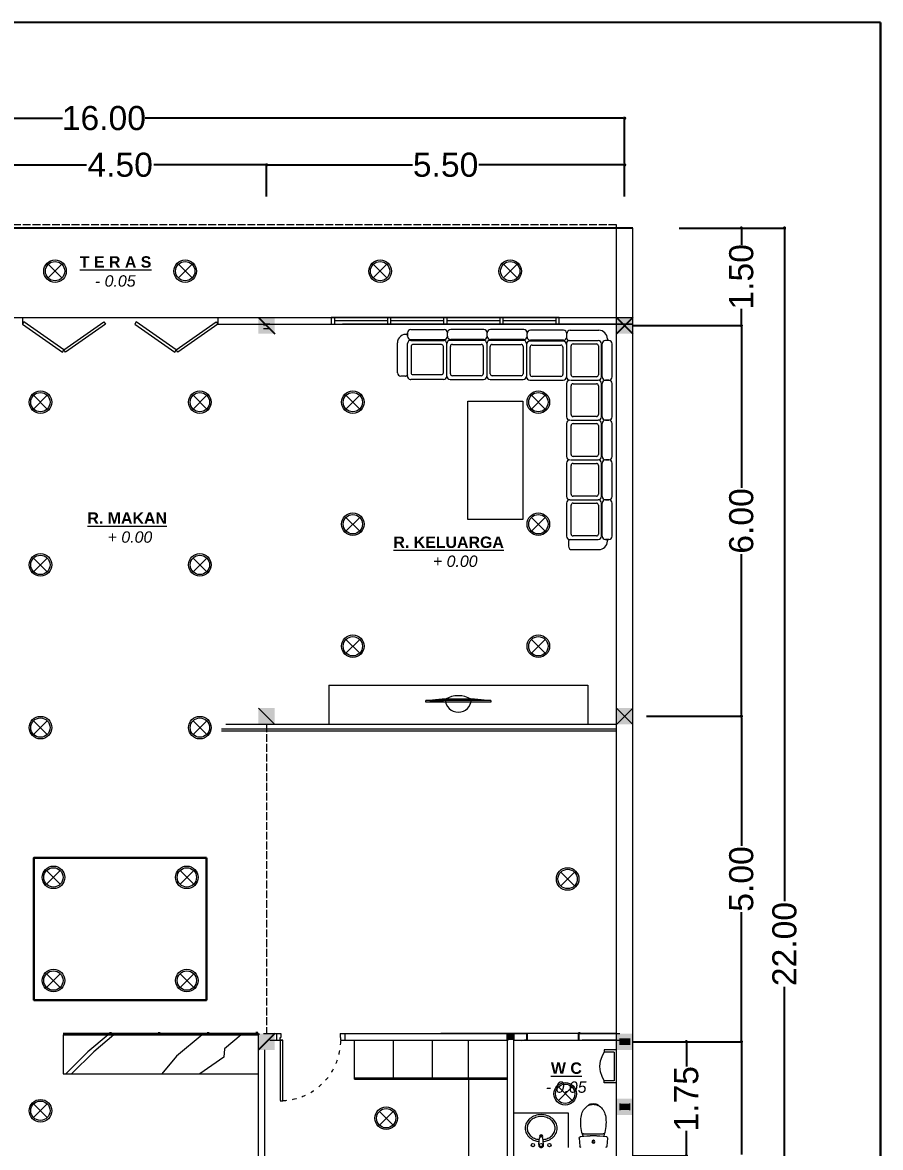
# Model space of a CAD drawing. Header units: millimetres. Extents: x 3154 to 8657, y 46 to 4632.
# Drawn here: x 7339 to 8657, y 1656 to 3384 of the extents above; entities that cross this region are included whole.
import ezdxf

# ---------------------------------------------------------------- set-up
doc = ezdxf.new("R2010")
doc.units = ezdxf.units.MM
doc.linetypes.add('ACAD_ISO02W100', pattern=[15, 12, -3])
doc.linetypes.add('ACAD_ISO03W100', pattern=[30, 12, -18])
doc.layers.add('1', color=7, linetype='Continuous')
for name, color, linetype, lineweight in [('Dimensi', 7, 'Continuous', 5), ('Dinding', 7, 'Continuous', 15), ('lampu', 1, 'Continuous', 30), ('P_N_J', 6, 'Continuous', 9), ('Tangga', 250, 'Continuous', 9)]:
    doc.layers.add(name, color=color, linetype=linetype, lineweight=lineweight)
doc.styles.get("Standard").update_dxf_attribs({"font": 'arial.ttf'})
doc.dimstyles.get("Standard").update_dxf_attribs({"dimtxt": 30, "dimasz": 5, "dimexe": 2, "dimexo": 20, "dimgap": 3, "dimtad": 0, "dimlfac": 0.01, "dimzin": 0, "dimdsep": 46, "dimtxsty": 'Standard', "dimblk": 'DOT', "dimcen": 0.09, "dimadec": 0, "dimazin": 0, "dimtfac": 1, "dimtofl": 0, "dimtmove": 0, "dimatfit": 3, "dimldrblk": 'DOT', "dimfxl": 0.18, "dimtolj": 1, "dimtzin": 0, "dimarcsym": 0})

# ---------------------------------------------------------------- blocks, each defined once
blk = doc.blocks.new('_Dot')
at = {"color": 0, "linetype": 'ByBlock', "lineweight": -2}
blk.add_line((-0.5, 0), (-1, 0), dxfattribs=at)
at = {"color": 0, "linetype": 'ByBlock', "const_width": 0.5}
blk.add_lwpolyline([(-0.25, 0, 1), (0.25, 0, 1)], format="xyb", close=True, dxfattribs=at)
blk = doc.blocks.new('*D51')
at = {"layer": 'Defpoints', "color": 0, "transparency": 16777216}
for p in [(8256.9, 1818.7), (8443.2, 1818.7), (8360.7, 1368.7)]:
    blk.add_point(p, dxfattribs=at)
at = {"layer": 'Dimensi', "color": 0, "lineweight": -2, "transparency": 16777216}
for p, q in [((8276.9, 1818.7), (8445.2, 1818.7)), ((8443.2, 1813.7), (8443.2, 1645.4)), ((8443.2, 1373.7), (8443.2, 1541.9)), ((8380.7, 1368.7), (8445.2, 1368.7))]:
    blk.add_line(p, q, dxfattribs=at)
at = {"layer": 'Dimensi', "color": 0, "lineweight": -2, "transparency": 16777216, "xscale": 5, "yscale": 5, "zscale": 5}
for p, rotation in [((8443.2, 1818.7), 90), ((8443.2, 1368.7), 270)]:
    blk.add_blockref('_Dot', p, dxfattribs=dict(at, rotation=rotation))
at = {"layer": 'Dimensi', "color": 0, "transparency": 16777216, "insert": (8443.2, 1593.7), "char_height": 37, "attachment_point": 5, "rotation": 90}
blk.add_mtext('\\A1;4.50', dxfattribs=at)
blk = doc.blocks.new('*D54')
at = {"layer": 'Defpoints', "color": 0, "transparency": 16777216}
for p in [(8358.7, 3068.7), (8509.5, 3068.7), (8360.3, 868.7)]:
    blk.add_point(p, dxfattribs=at)
at = {"layer": 'Dimensi', "color": 0, "lineweight": -2, "transparency": 16777216}
for p, q in [((8378.7, 3068.7), (8511.5, 3068.7)), ((8509.5, 3063.7), (8509.5, 2034.4)), ((8509.5, 873.7), (8509.5, 1903)), ((8380.3, 868.7), (8511.5, 868.7))]:
    blk.add_line(p, q, dxfattribs=at)
at = {"layer": 'Dimensi', "color": 0, "lineweight": -2, "transparency": 16777216, "xscale": 5, "yscale": 5, "zscale": 5}
for p, rotation in [((8509.5, 3068.7), 90), ((8509.5, 868.7), 270)]:
    blk.add_blockref('_Dot', p, dxfattribs=dict(at, rotation=rotation))
at = {"layer": 'Dimensi', "color": 0, "transparency": 16777216, "insert": (8509.5, 1968.7), "char_height": 37, "attachment_point": 5, "rotation": 90}
blk.add_mtext('\\A1;22.00', dxfattribs=at)
blk = doc.blocks.new('*D56')
at = {"layer": 'Defpoints', "color": 0, "transparency": 16777216}
for p in [(8256.9, 1818.7), (8358.7, 1818.7), (8256, 1643.4)]:
    blk.add_point(p, dxfattribs=at)
at = {"layer": 'Dimensi', "color": 0, "lineweight": -2, "transparency": 16777216}
for p, q in [((8276.9, 1818.7), (8360.7, 1818.7)), ((8358.7, 1813.7), (8358.7, 1780.5)), ((8358.7, 1648.4), (8358.7, 1681.6)), ((8276, 1643.4), (8360.7, 1643.4))]:
    blk.add_line(p, q, dxfattribs=at)
at = {"layer": 'Dimensi', "color": 0, "lineweight": -2, "transparency": 16777216, "xscale": 5, "yscale": 5, "zscale": 5}
for p, rotation in [((8358.7, 1818.7), 90), ((8358.7, 1643.4), 270)]:
    blk.add_blockref('_Dot', p, dxfattribs=dict(at, rotation=rotation))
at = {"layer": 'Dimensi', "color": 0, "transparency": 16777216, "insert": (8358.7, 1731), "char_height": 37, "attachment_point": 5, "rotation": 90}
blk.add_mtext('\\A1;1.75', dxfattribs=at)
blk = doc.blocks.new('*D57')
at = {"layer": 'Defpoints', "color": 0, "transparency": 16777216}
for p in [(8277.3, 2318.7), (8443.2, 2318.7), (8276.9, 1818.7)]:
    blk.add_point(p, dxfattribs=at)
at = {"layer": 'Dimensi', "color": 0, "lineweight": -2, "transparency": 16777216}
for p, q in [((8297.3, 2318.7), (8445.2, 2318.7)), ((8443.2, 2313.7), (8443.2, 2119.7)), ((8443.2, 1823.7), (8443.2, 2017.7)), ((8296.9, 1818.7), (8445.2, 1818.7))]:
    blk.add_line(p, q, dxfattribs=at)
at = {"layer": 'Dimensi', "color": 0, "lineweight": -2, "transparency": 16777216, "xscale": 5, "yscale": 5, "zscale": 5}
for p, rotation in [((8443.2, 2318.7), 90), ((8443.2, 1818.7), 270)]:
    blk.add_blockref('_Dot', p, dxfattribs=dict(at, rotation=rotation))
at = {"layer": 'Dimensi', "color": 0, "transparency": 16777216, "insert": (8443.2, 2068.7), "char_height": 37, "attachment_point": 5, "rotation": 90}
blk.add_mtext('\\A1;5.00', dxfattribs=at)
blk = doc.blocks.new('*D58')
at = {"layer": 'Defpoints', "color": 0, "transparency": 16777216}
for p in [(8263.8, 3237.4), (6663.8, 3097.2), (8263.8, 3097.2)]:
    blk.add_point(p, dxfattribs=at)
at = {"layer": 'Dimensi', "color": 0, "lineweight": -2, "transparency": 16777216}
for p, q in [((6663.8, 3117.2), (6663.8, 3239.4)), ((6668.8, 3237.4), (7400.3, 3237.4)), ((8258.8, 3237.4), (7527.4, 3237.4)), ((8263.8, 3117.2), (8263.8, 3239.4))]:
    blk.add_line(p, q, dxfattribs=at)
at = {"layer": 'Dimensi', "color": 0, "lineweight": -2, "transparency": 16777216, "xscale": 5, "yscale": 5, "zscale": 5, "rotation": 180}
blk.add_blockref('_Dot', (6663.8, 3237.4), dxfattribs=at)
at = {"layer": 'Dimensi', "color": 0, "lineweight": -2, "transparency": 16777216, "xscale": 5, "yscale": 5, "zscale": 5}
blk.add_blockref('_Dot', (8263.8, 3237.4), dxfattribs=at)
at = {"layer": 'Dimensi', "color": 0, "transparency": 16777216, "insert": (7463.8, 3237.4), "char_height": 37, "attachment_point": 5}
blk.add_mtext('\\A1;16.00', dxfattribs=at)
blk = doc.blocks.new('*D59')
at = {"layer": 'Defpoints', "color": 0, "transparency": 16777216}
for p in [(7713.8, 3165.7), (7713.8, 3097.2), (8263.8, 3097.2)]:
    blk.add_point(p, dxfattribs=at)
at = {"layer": 'Dimensi', "color": 0, "lineweight": -2, "transparency": 16777216}
for p, q in [((7713.8, 3117.2), (7713.8, 3167.7)), ((7718.8, 3165.7), (7937.9, 3165.7)), ((8258.8, 3165.7), (8039.7, 3165.7)), ((8263.8, 3117.2), (8263.8, 3167.7))]:
    blk.add_line(p, q, dxfattribs=at)
at = {"layer": 'Dimensi', "color": 0, "lineweight": -2, "transparency": 16777216, "xscale": 5, "yscale": 5, "zscale": 5, "rotation": 180}
blk.add_blockref('_Dot', (7713.8, 3165.7), dxfattribs=at)
at = {"layer": 'Dimensi', "color": 0, "lineweight": -2, "transparency": 16777216, "xscale": 5, "yscale": 5, "zscale": 5}
blk.add_blockref('_Dot', (8263.8, 3165.7), dxfattribs=at)
at = {"layer": 'Dimensi', "color": 0, "transparency": 16777216, "insert": (7988.8, 3165.7), "char_height": 37, "attachment_point": 5}
blk.add_mtext('\\A1;5.50', dxfattribs=at)
blk = doc.blocks.new('*D60')
at = {"layer": 'Defpoints', "color": 0, "transparency": 16777216}
for p in [(8256, 2918.7), (8443.2, 2918.7), (8277.3, 2318.7)]:
    blk.add_point(p, dxfattribs=at)
at = {"layer": 'Dimensi', "color": 0, "lineweight": -2, "transparency": 16777216}
for p, q in [((8276, 2918.7), (8445.2, 2918.7)), ((8443.2, 2913.7), (8443.2, 2669.8)), ((8443.2, 2323.7), (8443.2, 2567.6)), ((8297.3, 2318.7), (8445.2, 2318.7))]:
    blk.add_line(p, q, dxfattribs=at)
at = {"layer": 'Dimensi', "color": 0, "lineweight": -2, "transparency": 16777216, "xscale": 5, "yscale": 5, "zscale": 5}
for p, rotation in [((8443.2, 2918.7), 90), ((8443.2, 2318.7), 270)]:
    blk.add_blockref('_Dot', p, dxfattribs=dict(at, rotation=rotation))
at = {"layer": 'Dimensi', "color": 0, "transparency": 16777216, "insert": (8443.2, 2618.7), "char_height": 37, "attachment_point": 5, "rotation": 90}
blk.add_mtext('\\A1;6.00', dxfattribs=at)
blk = doc.blocks.new('*D61')
at = {"layer": 'Defpoints', "color": 0, "transparency": 16777216}
for p in [(7263.8, 3165.7), (7263.8, 3097.2), (7713.8, 3097.2)]:
    blk.add_point(p, dxfattribs=at)
at = {"layer": 'Dimensi', "color": 0, "lineweight": -2, "transparency": 16777216}
for p, q in [((7263.8, 3117.2), (7263.8, 3167.7)), ((7268.8, 3165.7), (7437.1, 3165.7)), ((7708.8, 3165.7), (7540.5, 3165.7)), ((7713.8, 3117.2), (7713.8, 3167.7))]:
    blk.add_line(p, q, dxfattribs=at)
at = {"layer": 'Dimensi', "color": 0, "lineweight": -2, "transparency": 16777216, "xscale": 5, "yscale": 5, "zscale": 5, "rotation": 180}
blk.add_blockref('_Dot', (7263.8, 3165.7), dxfattribs=at)
at = {"layer": 'Dimensi', "color": 0, "lineweight": -2, "transparency": 16777216, "xscale": 5, "yscale": 5, "zscale": 5}
blk.add_blockref('_Dot', (7713.8, 3165.7), dxfattribs=at)
at = {"layer": 'Dimensi', "color": 0, "transparency": 16777216, "insert": (7488.8, 3165.7), "char_height": 37, "attachment_point": 5}
blk.add_mtext('\\A1;4.50', dxfattribs=at)
blk = doc.blocks.new('*D64')
at = {"layer": 'Defpoints', "color": 0, "transparency": 16777216}
for p in [(8327.4, 3068.7), (8443.2, 3068.7), (8351.7, 2918.7)]:
    blk.add_point(p, dxfattribs=at)
at = {"layer": 'Dimensi', "color": 0, "lineweight": -2, "transparency": 16777216}
for p, q in [((8347.4, 3068.7), (8445.2, 3068.7)), ((8443.2, 3063.7), (8443.2, 3042.9)), ((8443.2, 2923.7), (8443.2, 2944.4)), ((8371.7, 2918.7), (8445.2, 2918.7))]:
    blk.add_line(p, q, dxfattribs=at)
at = {"layer": 'Dimensi', "color": 0, "lineweight": -2, "transparency": 16777216, "xscale": 5, "yscale": 5, "zscale": 5}
for p, rotation in [((8443.2, 3068.7), 90), ((8443.2, 2918.7), 270)]:
    blk.add_blockref('_Dot', p, dxfattribs=dict(at, rotation=rotation))
at = {"layer": 'Dimensi', "color": 0, "transparency": 16777216, "insert": (8443.2, 2993.7), "char_height": 37, "attachment_point": 5, "rotation": 90}
blk.add_mtext('\\A1;1.50', dxfattribs=at)

msp = doc.modelspace()

# ---------------------------------------------------------------- hatches: boundary and pattern name
at = {"layer": '1', "linetype": 'ByBlock'}
h = msp.add_hatch(color=256, dxfattribs=at)
h.dxf.hatch_style = 1
h.paths.add_polyline_path([(8093.802, 1831.174), (8083.802, 1831.174), (8083.802, 1821.174), (8093.802, 1821.174)])
h = msp.add_hatch(color=256, dxfattribs=at)
h.dxf.hatch_style = 1
h.paths.add_polyline_path([(8256.302, 1823.674), (8271.302, 1823.674), (8271.302, 1813.674), (8256.302, 1813.674)])
h = msp.add_hatch(color=256, dxfattribs=at)
h.dxf.hatch_style = 1
h.paths.add_polyline_path([(8271.302, 1823.674), (8256.302, 1823.674), (8256.302, 1813.674), (8271.302, 1813.674)])
h = msp.add_hatch(color=256, dxfattribs=at)
h.dxf.hatch_style = 1
h.paths.add_polyline_path([(8271.302, 1823.674), (8256.302, 1823.674), (8256.302, 1813.674), (8271.302, 1813.674)])
h = msp.add_hatch(color=256, dxfattribs=at)
h.dxf.hatch_style = 1
h.paths.add_polyline_path([(8256.302, 1823.674), (8271.302, 1823.674), (8271.302, 1813.674), (8256.302, 1813.674)])
h = msp.add_hatch(color=253, dxfattribs=at)
h.dxf.hatch_style = 1
h.paths.add_polyline_path([(8271.302, 1723.674), (8256.302, 1723.674), (8256.302, 1713.674), (8271.302, 1713.674)])
h = msp.add_hatch(color=253, dxfattribs=at)
h.dxf.hatch_style = 1
h.paths.add_polyline_path([(8271.302, 1723.674), (8256.302, 1723.674), (8256.302, 1713.674), (8271.302, 1713.674)])
h = msp.add_hatch(color=253, dxfattribs=at)
h.dxf.hatch_style = 1
h.paths.add_polyline_path([(8256.302, 1723.674), (8271.302, 1723.674), (8271.302, 1713.674), (8256.302, 1713.674)])
h = msp.add_hatch(color=253, dxfattribs=at)
h.dxf.hatch_style = 1
h.paths.add_polyline_path([(8256.302, 1723.674), (8271.302, 1723.674), (8271.302, 1713.674), (8256.302, 1713.674)])
at = {"layer": 'Dinding'}
for color, points in [(256, [(7726.302, 2931.174), (7701.302, 2931.174), (7701.302, 2906.174), (7726.302, 2906.174)]), (256, [(8251.302, 2931.174), (8276.302, 2931.174), (8276.302, 2906.174), (8251.302, 2906.174)]), (256, [(8276.302, 2931.174), (8251.302, 2931.174), (8251.302, 2906.174), (8276.302, 2906.174)]), (256, [(7726.302, 2331.174), (7701.302, 2331.174), (7701.302, 2306.174), (7726.302, 2306.174)]), (256, [(8276.302, 2331.174), (8251.302, 2331.174), (8251.302, 2306.174), (8276.302, 2306.174)]), (256, [(8251.302, 2331.174), (8276.302, 2331.174), (8276.302, 2306.174), (8251.302, 2306.174)]), (256, [(7726.302, 1831.174), (7701.302, 1831.174), (7701.302, 1806.174), (7726.302, 1806.174)]), (256, [(8276.302, 1831.174), (8251.302, 1831.174), (8251.302, 1806.174), (8276.302, 1806.174)]), (256, [(8251.302, 1831.174), (8276.302, 1831.174), (8276.302, 1806.174), (8251.302, 1806.174)]), (256, [(8251.302, 1831.174), (8276.302, 1831.174), (8276.302, 1806.174), (8251.302, 1806.174)]), (256, [(8276.302, 1831.174), (8251.302, 1831.174), (8251.302, 1806.174), (8276.302, 1806.174)]), (253, [(8276.302, 1731.174), (8251.302, 1731.174), (8251.302, 1706.174), (8276.302, 1706.174)]), (253, [(8276.302, 1731.174), (8251.302, 1731.174), (8251.302, 1706.174), (8276.302, 1706.174)]), (253, [(8251.302, 1731.174), (8276.302, 1731.174), (8276.302, 1706.174), (8251.302, 1706.174)]), (253, [(8251.302, 1731.174), (8276.302, 1731.174), (8276.302, 1706.174), (8251.302, 1706.174)])]:
    msp.add_hatch(color=color, dxfattribs=at).paths.add_polyline_path(points)

# ---------------------------------------------------------------- linework, layer by layer
msp.add_line((8656.968, 3384.42), (6382.909, 3384.42))
at = {"color": 252, "linetype": 'ByBlock'}
for p, q in [((7701.302, 2931.174), (7726.302, 2906.174)), ((8251.302, 2931.174), (8276.302, 2906.174)), ((8276.302, 2931.174), (8251.302, 2906.174))]:
    msp.add_line(p, q, dxfattribs=at)
at = {"lineweight": 9}
for p, q in [((8251.302, 1831.174), (8251.302, 2306.174)), ((8251.302, 1831.174), (7981.302, 1831.174)), ((8104.802, 1818.674), (8104.802, 1818.674))]:
    msp.add_line(p, q, dxfattribs=at)
at = {"linetype": 'ByBlock', "lineweight": 30}
msp.add_lwpolyline([(8656.968, 3384.42), (8656.968, 439.161)], dxfattribs=at)
at = {"layer": '1', "linetype": 'ByBlock'}
for p, q in [((8276.302, 3068.674), (6651.302, 3068.674)), ((7700.469, 1832.174), (7697.469, 1832.174)), ((7697.469, 1832.174), (7697.469, 1831.174)), ((7700.469, 1831.174), (7700.469, 1832.174)), ((8192.802, 1831.174), (8192.802, 1832.419)), ((8192.802, 1832.419), (8195.497, 1832.419)), ((8195.497, 1832.419), (8195.497, 1831.174)), ((7726.302, 1831.174), (7701.302, 1806.174)), ((7701.302, 1831.174), (7701.302, 1829.174)), ((8083.802, 1821.174), (8083.802, 1831.174)), ((8083.802, 1821.174), (8093.802, 1831.174)), ((8113.802, 1831.174), (8113.802, 1821.174)), ((8192.802, 1831.174), (8192.802, 1821.174))]:
    msp.add_line(p, q, dxfattribs=at)
at = {"layer": '1', "linetype": 'Continuous', "extrusion": (0, 0, -1)}
for major_axis, start_param, end_param in [((-10.645, -10.645), 1.86310891, 2.35619449), ((10.645, -10.645), 3.92699082, 4.4200764)]:
    msp.add_ellipse((8215.872, 1708), major_axis=major_axis, ratio=1, start_param=start_param, end_param=end_param, dxfattribs=at)
at = {"layer": 'Dimensi'}
msp.add_line((8113.802, 1821.174), (8109.802, 1821.174), dxfattribs=at)
at = {"layer": 'Dinding', "linetype": 'ACAD_ISO02W100'}
msp.add_line((8251.302, 3073.674), (6676.302, 3073.674), dxfattribs=at)
at = {"layer": 'Dinding'}
for p, q in [((8251.302, 2931.174), (8251.302, 3073.674)), ((8276.302, 1710.178), (8276.302, 3068.674)), ((6951.302, 2931.174), (7708.802, 2931.174)), ((7638.802, 2921.174), (8276.302, 2921.174)), ((7708.802, 2931.174), (8276.302, 2931.174)), ((7718.802, 2921.174), (7712.802, 2921.174)), ((7712.802, 2920.174), (7712.802, 2921.174)), ((8251.302, 1710.178), (8251.302, 2931.174)), ((7708.802, 2920.174), (7712.802, 2920.174)), ((7708.802, 2914.174), (7718.802, 2914.174)), ((8251.302, 1710.178), (8251.302, 2731.174)), ((8251.302, 1710.178), (8251.302, 2731.174)), ((8251.302, 1710.178), (8251.302, 2731.174)), ((8251.302, 1710.178), (8251.302, 2731.174)), ((8251.302, 1710.178), (8251.302, 2731.174)), ((8251.302, 1710.178), (8251.302, 2731.174)), ((8251.302, 1710.178), (8251.302, 2731.174)), ((8276.302, 1710.178), (8276.302, 2731.174)), ((8276.302, 1710.178), (8276.302, 2731.174)), ((8276.302, 1710.178), (8276.302, 2731.174)), ((8276.302, 1710.178), (8276.302, 2731.174)), ((8276.302, 1710.178), (8276.302, 2731.174)), ((8276.302, 1710.178), (8276.302, 2731.174)), ((8276.302, 1710.178), (8276.302, 2731.174)), ((7701.302, 2331.174), (7726.302, 2306.174)), ((8251.302, 2331.174), (8276.302, 2306.174)), ((8276.302, 2331.174), (8251.302, 2306.174)), ((7708.802, 1831.174), (7735.802, 1831.174)), ((7718.802, 1821.174), (7738.802, 1821.174)), ((7728.802, 1831.174), (7728.802, 1821.174)), ((7734.802, 1821.174), (7734.802, 1825.174)), ((7734.802, 1825.174), (7735.802, 1825.174)), ((7738.802, 1821.174), (7734.802, 1821.174)), ((7734.802, 1821.174), (7734.802, 1728.174)), ((7735.802, 1831.174), (7735.802, 1825.174)), ((7738.802, 1728.174), (7738.802, 1821.174)), ((7826.802, 1831.174), (8113.802, 1831.174)), ((7826.802, 1831.174), (7826.802, 1825.174)), ((7827.802, 1825.174), (7826.802, 1825.174)), ((7827.802, 1821.174), (7827.802, 1825.174)), ((7827.802, 1821.174), (8083.802, 1821.174)), ((7833.802, 1831.174), (7833.802, 1821.174)), ((8083.802, 1471.674), (8083.802, 1821.174)), ((8093.802, 1831.174), (8093.802, 1821.174)), ((8093.802, 1831.174), (8093.802, 1821.174)), ((8093.802, 1515.828), (8093.802, 1821.174)), ((8093.802, 1821.174), (8256.302, 1821.174)), ((8192.802, 1831.174), (8256.302, 1831.174)), ((8256.302, 1823.674), (8256.302, 1813.674)), ((8256.302, 1823.674), (8256.302, 1813.674)), ((8256.302, 1823.674), (8256.302, 1813.674)), ((8256.302, 1823.674), (8256.302, 1813.674)), ((8256.302, 1823.674), (8256.302, 1813.674)), ((8256.302, 1823.674), (8256.302, 1813.674)), ((8256.302, 1823.674), (8256.302, 1813.674)), ((8256.302, 1823.674), (8256.302, 1813.674)), ((8256.302, 1823.674), (8256.302, 1813.674)), ((8256.302, 1823.674), (8256.302, 1813.674)), ((8256.302, 1823.674), (8256.302, 1813.674)), ((8256.302, 1823.674), (8256.302, 1813.674)), ((8256.302, 1823.674), (8256.302, 1813.674)), ((8256.302, 1823.674), (8256.302, 1813.674)), ((8256.302, 1823.674), (8256.302, 1813.674)), ((8256.302, 1823.674), (8256.302, 1813.674)), ((8271.302, 1823.674), (8271.302, 1813.674)), ((8271.302, 1823.674), (8271.302, 1813.674)), ((8271.302, 1823.674), (8271.302, 1813.674)), ((8271.302, 1823.674), (8271.302, 1813.674)), ((8271.302, 1823.674), (8271.302, 1813.674)), ((8271.302, 1823.674), (8271.302, 1813.674)), ((8271.302, 1823.674), (8271.302, 1813.674)), ((8271.302, 1823.674), (8271.302, 1813.674)), ((8271.302, 1823.674), (8271.302, 1813.674)), ((8271.302, 1823.674), (8271.302, 1813.674)), ((8271.302, 1823.674), (8271.302, 1813.674)), ((8271.302, 1823.674), (8271.302, 1813.674)), ((8271.302, 1823.674), (8271.302, 1813.674)), ((8271.302, 1823.674), (8271.302, 1813.674)), ((8271.302, 1823.674), (8271.302, 1813.674)), ((8271.302, 1823.674), (8271.302, 1813.674)), ((7701.302, 1423.674), (7701.302, 1806.174)), ((7711.302, 1373.674), (7711.302, 1806.174)), ((7734.802, 1728.082), (7738.802, 1728.082)), ((7734.802, 1728.082), (7738.802, 1728.082)), ((8251.302, 1598.674), (8251.302, 1713.674)), ((8251.302, 1488.674), (8251.302, 1713.674)), ((8276.302, 1598.674), (8276.302, 1713.674)), ((8276.302, 1488.674), (8276.302, 1713.674)), ((8251.302, 1373.674), (8251.302, 1706.174)), ((8276.302, 1373.674), (8276.302, 1706.174))]:
    msp.add_line(p, q, dxfattribs=at)
at = {"layer": 'Dinding', "linetype": 'Continuous', "lineweight": 9}
for p, q in [((7338.802, 2931.174), (7338.802, 2921.174)), ((7818.16, 2931.174), (7818.16, 2921.174)), ((7899.41, 2926.174), (7818.16, 2926.174)), ((7899.41, 2931.174), (7899.41, 2921.174)), ((7904.41, 2931.174), (7904.41, 2921.174)), ((7985.66, 2926.174), (7904.41, 2926.174)), ((7985.66, 2931.174), (7985.66, 2921.174)), ((7990.66, 2931.174), (7990.66, 2921.174)), ((8071.91, 2926.174), (7990.66, 2926.174)), ((8071.91, 2931.174), (8071.91, 2921.174)), ((8076.91, 2931.174), (8076.91, 2921.174)), ((8158.16, 2926.174), (8076.91, 2926.174)), ((8158.16, 2931.174), (8158.16, 2921.174))]:
    msp.add_line(p, q, dxfattribs=at)
at = {"layer": 'Dinding', "linetype": 'ByBlock'}
msp.add_line((8276.302, 2921.174), (7830.248, 2921.174), dxfattribs=at)
at = {"layer": 'Dinding', "linetype": 'Continuous'}
msp.add_line((8251.302, 1821.174), (8198.719, 1821.174), dxfattribs=at)
at = {"layer": 'Dinding', "color": 253}
for p, q in [((8256.302, 1723.674), (8256.302, 1713.674)), ((8256.302, 1723.674), (8256.302, 1713.674)), ((8256.302, 1723.674), (8256.302, 1713.674)), ((8256.302, 1723.674), (8256.302, 1713.674)), ((8256.302, 1723.674), (8256.302, 1713.674)), ((8256.302, 1723.674), (8256.302, 1713.674)), ((8256.302, 1723.674), (8256.302, 1713.674)), ((8256.302, 1723.674), (8256.302, 1713.674)), ((8256.302, 1723.674), (8256.302, 1713.674)), ((8256.302, 1723.674), (8256.302, 1713.674)), ((8256.302, 1723.674), (8256.302, 1713.674)), ((8256.302, 1723.674), (8256.302, 1713.674)), ((8256.302, 1723.674), (8256.302, 1713.674)), ((8256.302, 1723.674), (8256.302, 1713.674)), ((8256.302, 1723.674), (8256.302, 1713.674)), ((8256.302, 1723.674), (8256.302, 1713.674)), ((8271.302, 1723.674), (8271.302, 1713.674)), ((8271.302, 1723.674), (8271.302, 1713.674)), ((8271.302, 1723.674), (8271.302, 1713.674)), ((8271.302, 1723.674), (8271.302, 1713.674)), ((8271.302, 1723.674), (8271.302, 1713.674)), ((8271.302, 1723.674), (8271.302, 1713.674)), ((8271.302, 1723.674), (8271.302, 1713.674)), ((8271.302, 1723.674), (8271.302, 1713.674)), ((8271.302, 1723.674), (8271.302, 1713.674)), ((8271.302, 1723.674), (8271.302, 1713.674)), ((8271.302, 1723.674), (8271.302, 1713.674)), ((8271.302, 1723.674), (8271.302, 1713.674)), ((8271.302, 1723.674), (8271.302, 1713.674)), ((8271.302, 1723.674), (8271.302, 1713.674)), ((8271.302, 1723.674), (8271.302, 1713.674)), ((8271.302, 1723.674), (8271.302, 1713.674))]:
    msp.add_line(p, q, dxfattribs=at)
at = {"layer": 'Dinding', "linetype": 'Continuous', "lineweight": 9}
for points in [[(7338.802, 2921.174), (7400.239, 2878.156), (7402.533, 2881.433), (7341.097, 2924.451)], [(7466.264, 2921.174), (7404.827, 2878.156), (7402.533, 2881.433), (7463.97, 2924.451)], [(7511.341, 2921.174), (7572.777, 2878.156), (7575.072, 2881.433), (7513.635, 2924.451)], [(7638.802, 2921.174), (7577.366, 2878.156), (7575.072, 2881.433), (7636.508, 2924.451)], [(8163.16, 2931.174), (7813.16, 2931.174), (7813.16, 2921.174), (8163.16, 2921.174)]]:
    msp.add_lwpolyline(points, close=True, dxfattribs=at)
at = {"layer": 'Dinding', "linetype": 'ACAD_ISO03W100', "ltscale": 0.5}
msp.add_arc((7734.644, 1821.24), 93.159, 272.558465, 359.959625, dxfattribs=at)
at = {"layer": 'lampu', "color": 5, "lineweight": 9}
for p, q in [((7399.308, 3012.93), (7378.297, 2991.919)), ((7378.297, 3012.93), (7399.308, 2991.919)), ((7599.308, 3012.93), (7578.297, 2991.919)), ((7578.297, 3012.93), (7599.308, 2991.919))]:
    msp.add_line(p, q, dxfattribs=at)
at = {"layer": 'lampu', "lineweight": 9}
for p, q in [((7898.665, 3012.93), (7877.654, 2991.919)), ((7877.654, 3012.93), (7898.665, 2991.919)), ((8098.665, 3012.93), (8077.654, 2991.919)), ((8077.654, 3012.93), (8098.665, 2991.919)), ((7355.797, 2811.68), (7376.808, 2790.669)), ((7376.808, 2811.68), (7355.797, 2790.669)), ((7600.797, 2811.68), (7621.808, 2790.669)), ((7621.808, 2811.68), (7600.797, 2790.669)), ((7835.797, 2811.68), (7856.808, 2790.669)), ((7856.808, 2811.68), (7835.797, 2790.669)), ((8120.797, 2811.68), (8141.808, 2790.669)), ((8141.808, 2811.68), (8120.797, 2790.669)), ((7835.797, 2624.18), (7856.808, 2603.169)), ((7856.808, 2624.18), (7835.797, 2603.169)), ((8120.797, 2624.18), (8141.808, 2603.169)), ((8141.808, 2624.18), (8120.797, 2603.169)), ((7355.797, 2561.68), (7376.808, 2540.669)), ((7376.808, 2561.68), (7355.797, 2540.669)), ((7600.797, 2561.68), (7621.808, 2540.669)), ((7621.808, 2561.68), (7600.797, 2540.669)), ((7835.797, 2436.68), (7856.808, 2415.669)), ((7856.808, 2436.68), (7835.797, 2415.669)), ((8120.797, 2436.68), (8141.808, 2415.669)), ((8141.808, 2436.68), (8120.797, 2415.669)), ((7355.797, 2311.68), (7376.808, 2290.669)), ((7376.808, 2311.68), (7355.797, 2290.669)), ((7600.797, 2311.68), (7621.808, 2290.669)), ((7621.808, 2311.68), (7600.797, 2290.669)), ((7375.797, 2081.68), (7396.808, 2060.669)), ((7396.808, 2081.68), (7375.797, 2060.669)), ((7580.797, 2081.68), (7601.808, 2060.669)), ((7601.808, 2081.68), (7580.797, 2060.669)), ((8165.797, 2079.18), (8186.808, 2058.169)), ((8186.808, 2079.18), (8165.797, 2058.169)), ((7375.797, 1923.18), (7396.808, 1902.169)), ((7396.808, 1923.18), (7375.797, 1902.169)), ((7580.797, 1923.18), (7601.808, 1902.169)), ((7601.808, 1923.18), (7580.797, 1902.169)), ((8162.047, 1749.18), (8183.058, 1728.169)), ((8183.058, 1749.18), (8162.047, 1728.169)), ((7355.797, 1723.18), (7376.808, 1702.169)), ((7376.808, 1723.18), (7355.797, 1702.169)), ((7887.047, 1711.68), (7908.058, 1690.669)), ((7908.058, 1711.68), (7887.047, 1690.669))]:
    msp.add_line(p, q, dxfattribs=at)
at = {"layer": 'lampu', "color": 5, "lineweight": 9}
for centre, radius in [((7388.802, 3002.424), 17.333), ((7388.802, 3002.424), 14.857), ((7588.802, 3002.424), 17.333), ((7588.802, 3002.424), 14.857)]:
    msp.add_circle(centre, radius, dxfattribs=at)
at = {"layer": 'lampu', "lineweight": 9}
for centre, radius in [((7888.16, 3002.424), 17.333), ((7888.16, 3002.424), 14.857), ((8088.16, 3002.424), 17.333), ((8088.16, 3002.424), 14.857), ((7366.302, 2801.174), 17.333), ((7611.302, 2801.174), 17.333), ((7846.302, 2801.174), 17.333), ((8131.302, 2801.174), 17.333), ((7366.302, 2801.174), 14.857), ((7611.302, 2801.174), 14.857), ((7846.302, 2801.174), 14.857), ((8131.302, 2801.174), 14.857), ((7846.302, 2613.674), 17.333), ((7846.302, 2613.674), 14.857), ((8131.302, 2613.674), 17.333), ((8131.302, 2613.674), 14.857), ((7366.302, 2551.174), 17.333), ((7366.302, 2551.174), 14.857), ((7611.302, 2551.174), 17.333), ((7611.302, 2551.174), 14.857), ((7846.302, 2426.174), 17.333), ((7846.302, 2426.174), 14.857), ((8131.302, 2426.174), 17.333), ((8131.302, 2426.174), 14.857), ((7366.302, 2301.174), 17.333), ((7366.302, 2301.174), 14.857), ((7611.302, 2301.174), 17.333), ((7611.302, 2301.174), 14.857), ((7386.302, 2071.174), 17.333), ((7386.302, 2071.174), 14.857), ((7591.302, 2071.174), 17.333), ((7591.302, 2071.174), 14.857), ((8176.302, 2068.674), 17.333), ((8176.302, 2068.674), 14.857), ((7386.302, 1912.674), 17.333), ((7386.302, 1912.674), 14.857), ((7591.302, 1912.674), 17.333), ((7591.302, 1912.674), 14.857), ((8172.552, 1738.674), 17.333), ((8172.552, 1738.674), 14.857), ((7366.302, 1712.674), 17.333), ((7366.302, 1712.674), 14.857), ((7897.552, 1701.174), 17.333), ((7897.552, 1701.174), 14.857)]:
    msp.add_circle(centre, radius, dxfattribs=at)
at = {"layer": 'P_N_J', "color": 0, "linetype": 'Continuous'}
msp.add_line((7638.802, 2931.174), (7638.802, 2921.174), dxfattribs=at)
at = {"layer": 'P_N_J', "color": 0, "linetype": 'ACAD_ISO02W100', "lineweight": 9}
for p, q in [((8251.302, 2306.174), (7713.802, 2306.174)), ((7713.802, 2306.174), (7713.802, 1832.174))]:
    msp.add_line(p, q, dxfattribs=at)
at = {"layer": 'P_N_J', "color": 40, "linetype": 'Continuous', "lineweight": 30}
msp.add_lwpolyline([(7621.302, 2101.174), (7356.302, 2101.174), (7356.302, 1882.674), (7621.302, 1882.674)], close=True, dxfattribs=at)
at = {"layer": 'Tangga', "color": 253}
for p, q in [((7930.303, 2902.487), (7930.303, 2907.587)), ((7930.331, 2907.587), (7930.331, 2902.487)), ((7935.431, 2912.687), (7986.431, 2912.687)), ((7991.531, 2902.487), (7991.531, 2907.587)), ((8047.631, 2912.687), (7996.631, 2912.687)), ((8052.731, 2902.487), (8052.731, 2907.587)), ((8052.731, 2901.347), (8052.731, 2906.447)), ((8108.831, 2912.687), (8057.831, 2912.687)), ((8113.931, 2901.347), (8113.931, 2906.447)), ((8170.031, 2911.547), (8119.031, 2911.547)), ((8175.131, 2899.068), (8175.131, 2906.447)), ((8180.231, 2911.547), (8224.201, 2911.547)), ((7914.8, 2846.117), (7914.8, 2892.118)), ((7930.358, 2844.074), (7930.358, 2891.053)), ((7930.358, 2844.074), (7930.358, 2891.053)), ((7935.431, 2897.387), (7986.431, 2897.387)), ((7935.458, 2896.155), (7986.431, 2896.155)), ((7935.694, 2886.445), (7935.694, 2846.575)), ((7982.448, 2889.505), (7938.149, 2889.505)), ((7985.508, 2846.575), (7985.508, 2886.445)), ((7990.857, 2840.918), (7990.855, 2891.055)), ((8046.927, 2896.155), (7995.955, 2896.155)), ((7996.202, 2844.882), (7996.202, 2886.845)), ((8047.631, 2897.387), (7996.631, 2897.387)), ((7999.262, 2889.905), (8043.561, 2889.905)), ((8046.621, 2886.845), (8046.621, 2844.882)), ((8052.027, 2892.048), (8052.027, 2841.075)), ((8108.127, 2896.155), (8057.155, 2896.155)), ((8057.402, 2844.882), (8057.402, 2886.845)), ((8108.831, 2897.387), (8057.831, 2897.387)), ((8060.462, 2889.905), (8104.761, 2889.905)), ((8107.821, 2886.845), (8107.821, 2844.882)), ((8113.227, 2892.048), (8113.227, 2841.075)), ((8169.327, 2895.016), (8118.355, 2895.016)), ((8170.031, 2896.247), (8119.031, 2896.247)), ((8121.662, 2888.766), (8165.961, 2888.766)), ((8174.427, 2890.908), (8174.427, 2839.935)), ((8178.191, 2896.008), (8223.139, 2896.008)), ((8181.615, 2843.301), (8181.615, 2887.601)), ((8184.675, 2890.661), (8220.484, 2890.661)), ((8223.544, 2887.601), (8223.544, 2843.301)), ((8228.239, 2839.935), (8228.239, 2890.908)), ((8229.471, 2839.908), (8229.471, 2890.908)), ((8239.671, 2896.008), (8234.571, 2896.008)), ((8237.461, 2898.287), (8237.461, 2896.247)), ((8244.771, 2839.908), (8244.771, 2890.908)), ((8118.602, 2843.742), (8118.602, 2885.706)), ((8169.021, 2885.706), (8169.021, 2843.742)), ((7927.28, 2841.017), (7919.9, 2841.017)), ((7985.76, 2835.975), (7935.467, 2835.975)), ((7938.754, 2843.515), (7982.448, 2843.515)), ((7995.955, 2835.975), (8046.927, 2835.975)), ((8043.561, 2841.822), (7999.262, 2841.822)), ((8057.155, 2835.975), (8108.127, 2835.975)), ((8104.761, 2841.822), (8060.462, 2841.822)), ((8118.355, 2834.835), (8169.327, 2834.835)), ((8165.961, 2840.682), (8121.662, 2840.682)), ((8180.625, 2834.835), (8223.139, 2834.835)), ((8180.625, 2834.835), (8223.139, 2834.835)), ((8220.484, 2840.241), (8184.675, 2840.241)), ((8239.671, 2834.835), (8234.571, 2834.835)), ((8234.571, 2834.808), (8239.671, 2834.808)), ((8174.427, 2829.735), (8174.427, 2778.763)), ((8181.615, 2782.129), (8181.615, 2826.428)), ((8184.675, 2829.488), (8220.484, 2829.488)), ((8223.544, 2826.428), (8223.544, 2782.129)), ((8228.239, 2778.763), (8228.239, 2829.735)), ((8229.471, 2778.735), (8229.471, 2829.735)), ((8244.771, 2778.735), (8244.771, 2829.735)), ((8174.427, 2768.576), (8174.427, 2717.604)), ((8180.625, 2773.676), (8223.139, 2773.676)), ((8180.625, 2773.635), (8223.139, 2773.635)), ((8180.625, 2773.635), (8223.139, 2773.635)), ((8181.615, 2720.97), (8181.615, 2765.269)), ((8220.484, 2779.069), (8184.675, 2779.069)), ((8184.675, 2768.329), (8220.484, 2768.329)), ((8223.544, 2765.269), (8223.544, 2720.97)), ((8228.239, 2717.604), (8228.239, 2768.576)), ((8229.471, 2717.576), (8229.471, 2768.576)), ((8239.671, 2773.635), (8234.571, 2773.635)), ((8234.571, 2773.608), (8239.671, 2773.608)), ((8244.771, 2717.576), (8244.771, 2768.576)), ((8220.484, 2717.91), (8184.675, 2717.91)), ((8174.427, 2707.417), (8174.427, 2656.445)), ((8180.625, 2712.517), (8223.139, 2712.517)), ((8180.625, 2712.476), (8223.139, 2712.476)), ((8180.625, 2712.476), (8223.139, 2712.476)), ((8181.615, 2659.811), (8181.615, 2704.11)), ((8184.675, 2707.17), (8220.484, 2707.17)), ((8223.544, 2704.11), (8223.544, 2659.811)), ((8228.239, 2656.445), (8228.239, 2707.417)), ((8229.471, 2656.417), (8229.471, 2707.417)), ((8239.671, 2712.476), (8234.571, 2712.476)), ((8234.571, 2712.449), (8239.671, 2712.449)), ((8244.771, 2656.417), (8244.771, 2707.417)), ((8174.427, 2646.245), (8174.427, 2595.273)), ((8179.523, 2651.345), (8223.134, 2651.345)), ((8179.523, 2651.345), (8223.134, 2651.345)), ((8220.484, 2656.751), (8184.675, 2656.751)), ((8184.675, 2645.998), (8220.484, 2645.998)), ((8228.239, 2595.273), (8228.239, 2646.245)), ((8229.471, 2595.245), (8229.471, 2646.245)), ((8239.671, 2651.317), (8234.571, 2651.317)), ((8234.571, 2651.29), (8239.671, 2651.29)), ((8244.771, 2595.245), (8244.771, 2646.245)), ((8181.615, 2598.639), (8181.615, 2642.938)), ((8223.544, 2642.938), (8223.544, 2598.639)), ((8220.484, 2595.579), (8184.675, 2595.579)), ((8177.565, 2587.094), (8177.565, 2579.714)), ((8180.625, 2590.173), (8223.139, 2590.173)), ((8180.625, 2590.154), (8223.139, 2590.154)), ((8239.671, 2590.154), (8234.571, 2590.154)), ((8234.571, 2590.145), (8239.671, 2590.145)), ((8237.461, 2587.874), (8237.461, 2590.145)), ((8182.665, 2574.614), (8224.201, 2574.614)), ((7809.2, 2366.174), (8207.481, 2366.174)), ((7809.2, 2366.174), (7809.2, 2306.174)), ((8207.481, 2366.174), (8207.481, 2306.174)), ((7958.34, 2342.747), (7983.34, 2345.247)), ((7958.34, 2340.247), (7958.34, 2342.747)), ((8058.34, 2342.747), (7958.34, 2342.747)), ((8058.34, 2340.247), (7958.34, 2340.247)), ((7971.674, 2341.872), (7965.007, 2341.872)), ((7965.007, 2341.872), (7965.007, 2341.247)), ((7965.007, 2341.247), (7971.674, 2341.247)), ((7971.674, 2341.247), (7971.674, 2341.872)), ((7973.34, 2341.872), (7973.34, 2341.247)), ((7980.007, 2341.872), (7973.34, 2341.872)), ((7973.34, 2341.247), (7980.007, 2341.247)), ((7980.007, 2341.247), (7980.007, 2341.872)), ((7985.007, 2341.872), (7981.674, 2341.872)), ((7981.674, 2341.872), (7981.674, 2341.247)), ((7981.674, 2341.247), (7985.007, 2341.247)), ((7983.34, 2345.247), (8033.34, 2345.247)), ((7985.007, 2341.247), (7985.007, 2341.872)), ((8033.34, 2345.247), (8058.34, 2342.747)), ((8058.34, 2342.747), (8058.34, 2340.247)), ((7472.469, 1832.174), (7472.469, 1831.174)), ((7475.469, 1832.174), (7472.469, 1832.174)), ((7475.469, 1831.174), (7475.469, 1832.174)), ((7547.469, 1832.174), (7547.469, 1831.174)), ((7550.469, 1832.174), (7547.469, 1832.174)), ((7550.469, 1831.174), (7550.469, 1832.174)), ((7622.469, 1832.174), (7622.469, 1831.174)), ((7625.469, 1832.174), (7622.469, 1832.174)), ((7625.469, 1831.174), (7625.469, 1832.174)), ((7701.302, 1831.174), (7401.302, 1831.174)), ((7401.302, 1829.174), (7701.302, 1829.174)), ((7470.205, 1829.174), (7439.146, 1803.113)), ((7479.306, 1829.174), (7448.247, 1803.113)), ((7476.302, 1831.174), (7476.302, 1829.174)), ((7551.302, 1831.174), (7551.302, 1829.174)), ((7614.621, 1829.174), (7575.446, 1796.303)), ((7626.302, 1831.174), (7626.302, 1829.174)), ((7674.89, 1829.174), (7649.189, 1807.609)), ((7439.146, 1803.113), (7405.207, 1769.174)), ((7448.247, 1803.113), (7414.308, 1769.174)), ((7649.189, 1807.609), (7648.07, 1794.811)), ((8229.143, 1796.11), (8232.384, 1802.712)), ((8232.384, 1806.174), (8232.384, 1802.712)), ((8251.302, 1806.174), (8232.384, 1806.174)), ((8248.048, 1802.712), (8232.384, 1802.712)), ((8248.048, 1802.712), (8248.048, 1758.837)), ((7575.446, 1796.303), (7552.682, 1769.174)), ((7648.07, 1794.811), (7611.457, 1769.174)), ((8225.902, 1780.774), (8226.915, 1789.114)), ((8226.915, 1772.434), (8225.902, 1780.774)), ((8226.915, 1789.114), (8229.143, 1796.11)), ((8229.143, 1765.439), (8226.915, 1772.434)), ((8232.384, 1758.837), (8229.143, 1765.439)), ((8248.048, 1758.837), (8232.384, 1758.837)), ((8232.384, 1755.374), (8232.384, 1758.837)), ((8251.302, 1755.374), (8232.384, 1755.374)), ((8177.392, 1708.758), (8093.879, 1708.758)), ((8177.504, 1656.174), (8177.504, 1708.758)), ((8200.655, 1677.018), (8231.089, 1677.018)), ((8131.875, 1660.594), (8133.128, 1670.868)), ((8139.396, 1660.594), (8138.143, 1670.868)), ((8194.082, 1670.574), (8195.262, 1658.068)), ((8237.662, 1670.574), (8236.482, 1658.068))]:
    msp.add_line(p, q, dxfattribs=at)
at = {"layer": 'Tangga'}
for p, q in [((7644.302, 2299.174), (8251.302, 2299.174)), ((8251.302, 2306.174), (7651.302, 2306.174)), ((7644.302, 2296.174), (8251.302, 2296.174))]:
    msp.add_line(p, q, dxfattribs=at)
at = {"layer": 'Tangga', "color": 252}
for p, q in [((7848.802, 1761.174), (7848.802, 1821.174)), ((7908.802, 1761.174), (7908.802, 1821.174)), ((7968.802, 1761.174), (7968.802, 1821.174)), ((8023.802, 1761.174), (8023.802, 1821.174)), ((7848.802, 1763.174), (8083.802, 1763.174)), ((7848.802, 1761.174), (8083.802, 1761.174)), ((8023.802, 1761.174), (8023.802, 1494.174))]:
    msp.add_line(p, q, dxfattribs=at)
at = {"layer": 'Tangga', "color": 253}
for points in [[(8022.792, 2802.787), (8107.536, 2802.787), (8107.536, 2621.053), (8022.792, 2621.053)], [(7701.302, 1829.174), (7401.302, 1829.174), (7401.302, 1769.174), (7701.302, 1769.174)]]:
    msp.add_lwpolyline(points, close=True, dxfattribs=at)
for points in [[(8135.635, 1706.657, 0.08438536), (8126.04, 1705.026, 0.09148762), (8118.236, 1700.566, 0.10372505), (8112.833, 1693.638, 0.11441951), (8111.029, 1685.861, 0.11441951), (8112.833, 1678.083, 0.10372505), (8118.236, 1671.155, 0.09148762), (8126.04, 1666.695, 0.0566948), (8132.442, 1665.24, 0.08438536)], [(8135.635, 1703.641, 0.08438536), (8127.037, 1702.179, 0.09148762), (8120.183, 1698.262, 0.10372505), (8115.541, 1692.31, 0.11441951), (8114.045, 1685.861, 0.11441951), (8115.541, 1679.411, 0.10372505), (8120.183, 1673.459, 0.09148762), (8127.037, 1669.542, 0.05702068), (8132.807, 1668.235, 0.08438536)], [(8138.829, 1665.24, 0.0566948), (8145.231, 1666.695, 0.09148762), (8153.035, 1671.155, 0.10372505), (8158.438, 1678.083, 0.11441951), (8160.242, 1685.861, 0.11441951), (8158.438, 1693.638, 0.10372505), (8153.035, 1700.566, 0.09148762), (8145.231, 1705.026, 0.08438536), (8135.635, 1706.657, 0.08438536)], [(8138.464, 1668.235, 0.05702068), (8144.234, 1669.542, 0.09148762), (8151.088, 1673.459, 0.10372505), (8155.73, 1679.411, 0.11441951), (8157.225, 1685.861, 0.11441951), (8155.73, 1692.31, 0.10372505), (8151.088, 1698.262, 0.09148762), (8144.234, 1702.179, 0.08438536), (8135.635, 1703.641, 0.08438536)]]:
    msp.add_lwpolyline(points, format="xyb", dxfattribs=at)
for centre in [(8122.935, 1659.984), (8135.635, 1659.984), (8148.335, 1659.984)]:
    msp.add_circle(centre, 2.54, dxfattribs=at)
for centre, radius, start, end in [((7928.06, 2892.118), 13.26, 80.138556, 180), ((7935.431, 2907.587), 5.1, 90, 180), ((7986.431, 2907.587), 5.1, 0, 90), ((7996.631, 2907.587), 5.1, 90, 180), ((8047.631, 2907.587), 5.1, 0, 90), ((8057.831, 2907.587), 5.1, 90, 180), ((8108.831, 2907.587), 5.1, 0, 90), ((8119.031, 2906.447), 5.1, 90, 180), ((8170.031, 2906.447), 5.1, 0, 90), ((8180.231, 2906.447), 5.1, 90, 180), ((8224.201, 2898.287), 13.26, 0, 90), ((7935.431, 2902.487), 5.1, 180, 270), ((7935.458, 2891.055), 5.1, 90, 180), ((7938.754, 2886.445), 3.06, 90, 180), ((7982.448, 2886.445), 3.06, 0, 90), ((7985.755, 2891.055), 5.1, 0, 90), ((7986.431, 2902.487), 5.1, 270, 0), ((7995.955, 2891.055), 5.1, 90, 180), ((7996.631, 2902.487), 5.1, 180, 270), ((7999.262, 2886.845), 3.06, 90, 180), ((8043.561, 2886.845), 3.06, 0, 90), ((8046.927, 2891.055), 5.1, 0, 90), ((8047.631, 2902.487), 5.1, 270, 0), ((8057.155, 2891.055), 5.1, 90, 180), ((8057.831, 2902.487), 5.1, 180, 270), ((8060.462, 2886.845), 3.06, 90, 180), ((8104.761, 2886.845), 3.06, 0, 90), ((8108.127, 2891.055), 5.1, 0, 90), ((8108.831, 2902.487), 5.1, 270, 0), ((8118.355, 2889.916), 5.1, 90, 180), ((8119.031, 2901.347), 5.1, 180, 270), ((8121.662, 2885.706), 3.06, 90, 180), ((8165.961, 2885.706), 3.06, 0, 90), ((8169.327, 2889.916), 5.1, 0, 90), ((8170.031, 2901.347), 5.1, 270, 0), ((8179.074, 2891.342), 4.667, 91.009712, 185.335113), ((8178.191, 2899.068), 3.06, 180, 270), ((8184.675, 2887.601), 3.06, 90, 180), ((8220.484, 2887.601), 3.06, 0, 90), ((8223.139, 2890.908), 5.1, 0, 90), ((8234.571, 2890.908), 5.1, 90, 180), ((8239.671, 2890.908), 5.1, 0, 90), ((7919.9, 2846.117), 5.1, 180, 270), ((7927.313, 2844.059), 3.045, 269.882554, 0.283542), ((7935.712, 2841.667), 5.697, 165.962879, 267.534157), ((7938.754, 2846.575), 3.06, 180, 270), ((7982.448, 2846.575), 3.06, 270, 0), ((7985.76, 2841.075), 5.1, 270, 0), ((7995.955, 2841.075), 5.1, 180, 270), ((7999.262, 2844.882), 3.06, 180, 270), ((8043.561, 2844.882), 3.06, 270, 0), ((8046.927, 2841.075), 5.1, 270, 0), ((8057.155, 2841.075), 5.1, 180, 270), ((8060.462, 2844.882), 3.06, 180, 270), ((8104.761, 2844.882), 3.06, 270, 0), ((8108.127, 2841.075), 5.1, 270, 0), ((8118.355, 2839.935), 5.1, 180, 270), ((8121.662, 2843.742), 3.06, 180, 270), ((8165.961, 2843.742), 3.06, 270, 0), ((8169.327, 2839.935), 5.1, 270, 0), ((8179.527, 2839.935), 5.1, 180, 270), ((8179.527, 2829.735), 5.1, 90, 180), ((8184.675, 2843.301), 3.06, 180, 270), ((8220.484, 2843.301), 3.06, 270, 0), ((8223.139, 2839.935), 5.1, 270, 0), ((8223.139, 2829.735), 5.1, 0, 90), ((8234.571, 2839.908), 5.1, 180, 270), ((8234.571, 2829.735), 5.1, 90, 180), ((8239.671, 2839.908), 5.1, 270, 0), ((8239.671, 2829.735), 5.1, 0, 90), ((8184.675, 2826.428), 3.06, 90, 180), ((8220.484, 2826.428), 3.06, 0, 90), ((8179.527, 2778.763), 5.1, 180, 270), ((8179.527, 2768.576), 5.1, 90, 180), ((8184.675, 2782.129), 3.06, 180, 270), ((8184.675, 2765.269), 3.06, 90, 180), ((8220.484, 2782.129), 3.06, 270, 0), ((8220.484, 2765.269), 3.06, 0, 90), ((8223.139, 2778.763), 5.1, 270, 0), ((8223.139, 2768.576), 5.1, 0, 90), ((8234.571, 2778.735), 5.1, 180, 270), ((8234.571, 2768.576), 5.1, 90, 180), ((8239.671, 2778.735), 5.1, 270, 0), ((8239.671, 2768.576), 5.1, 0, 90), ((8179.527, 2717.604), 5.1, 180, 270), ((8184.675, 2720.97), 3.06, 180, 270), ((8220.484, 2720.97), 3.06, 270, 0), ((8223.139, 2717.604), 5.1, 270, 0), ((8234.571, 2717.576), 5.1, 180, 270), ((8239.671, 2717.576), 5.1, 270, 0), ((8179.527, 2707.417), 5.1, 90, 180), ((8184.675, 2704.11), 3.06, 90, 180), ((8220.484, 2704.11), 3.06, 0, 90), ((8223.139, 2707.417), 5.1, 0, 90), ((8234.571, 2707.417), 5.1, 90, 180), ((8239.671, 2707.417), 5.1, 0, 90), ((8179.527, 2656.445), 5.1, 180, 270), ((8179.527, 2646.245), 5.1, 90, 180), ((8184.675, 2659.811), 3.06, 180, 270), ((8184.675, 2642.938), 3.06, 90, 180), ((8220.484, 2659.811), 3.06, 270, 0), ((8220.484, 2642.938), 3.06, 0, 90), ((8223.139, 2656.445), 5.1, 270, 0), ((8223.139, 2646.245), 5.1, 0, 90), ((8234.571, 2656.417), 5.1, 180, 270), ((8234.571, 2646.245), 5.1, 90, 180), ((8239.671, 2656.417), 5.1, 270, 0), ((8239.671, 2646.245), 5.1, 0, 90), ((8179.527, 2595.273), 5.1, 180, 270), ((8184.675, 2598.639), 3.06, 180, 270), ((8220.484, 2598.639), 3.06, 270, 0), ((8223.139, 2595.273), 5.1, 270, 0), ((8234.571, 2595.245), 5.1, 180, 270), ((8239.671, 2595.245), 5.1, 270, 0), ((8180.625, 2587.094), 3.06, 90, 180), ((8182.665, 2579.714), 5.1, 180, 270), ((8224.201, 2587.874), 13.26, 270, 0), ((8008.34, 2310.152), 40, 60, 120), ((8008.34, 2344.793), 20, 180, 0), ((8135.635, 1659.984), 3.81, 170.793104, 9.206896), ((8135.635, 1673.338), 2.54, 325.514707, 214.485293), ((8135.635, 1670.462), 2.54, 9.206826, 170.793174), ((8135.635, 1673.338), 1.905, 330.17459, 209.82541)]:
    msp.add_arc(centre, radius, start, end, dxfattribs=at)
at = {"layer": 'Tangga', "color": 253, "extrusion": (0, 0, -1)}
for centre, major_axis, start_param, end_param in [((8222.547, 1700.026), (-18.164, -18.164), 1.09445658, 1.44209983), ((8218.467, 1703.171), (-14.522, -14.522), 1.44209983, 1.86310891), ((8213.277, 1703.171), (14.522, -14.522), 4.4200764, 4.84108548), ((8209.197, 1700.026), (18.164, -18.164), 4.84108548, 5.18872873), ((8262.566, 1694.955), (46.736, -46.736), 2.02477104, 2.40189379), ((8228.973, 1697.974), (22.934, -22.934), 2.35619449, 2.66525291), ((8169.178, 1694.955), (-46.736, -46.736), 3.88129152, 4.25841427), ((8202.771, 1697.974), (22.934, -22.934), 5.18872873, 5.49778714), ((8202.451, 1683.236), (4.577, -4.577), 1.06659731, 1.40543529), ((8229.293, 1683.236), (4.577, -4.577), 0.16536104, 0.50419902), ((8196.163, 1670.77), (-1.478, -1.478), 0.6913257, 2.19493402), ((8215.872, 1549.611), (88.277, -88.277), 3.76573034, 4.08715461), ((8215.872, 1549.611), (88.277, -88.277), 3.76682702, 4.08825129), ((8235.581, 1670.77), (1.478, -1.478), 4.08825129, 5.5918596), ((8197.343, 1658.264), (1.478, -1.478), 0.78539816, 2.26212203), ((8234.402, 1658.264), (-1.478, -1.478), 4.02106328, 5.49778714)]:
    msp.add_ellipse(centre, major_axis=major_axis, ratio=1, start_param=start_param, end_param=end_param, dxfattribs=at)
for major_axis in [(1.61, -1.61), (-1.072, -1.072)]:
    msp.add_ellipse((8215.872, 1665.047), major_axis=major_axis, ratio=1, dxfattribs=at)

# ---------------------------------------------------------------- texts
at = {"layer": 'Tangga', "color": 253, "char_height": 17.5, "attachment_point": 1}
for s, insert, width in [('\\pi6.3104;{\\fArial|b1|i0|c0|p34;\\LT E R A S\\P\\pi29.576,t64.576,82.076;\\fArial|b0|i1|c0|p34;\\l- 0.05}', (7420.451, 3025.307), 120.92741), ('\\pi44.95;{\\fArial|b1|i0|c0|p34;\\LR. MAKAN\\P\\pi76.03;\\fArial|b0|i1|c0|p34;\\l+ 0.00}', (7393.55, 2631.895), 232.07754), ('\\pi15.31;{\\fArial|b1|i0|c0|p34;\\LR. KELUARGA\\l\\P\\pi76.03;\\fArial|b0|i1|c0|p34;+ 0.00}', (7893.275, 2594.737), 232.07754), ('\\pi12.89;{\\fArial|b1|i0|c0|p34;\\LW C\\P\\pi5.0948;\\fArial|b0|i1|c0|p34;\\l- 0.05}', (8137.736, 1786.869), 71.96491)]:
    msp.add_mtext(s, dxfattribs=dict(at, insert=insert, width=width))

# ---------------------------------------------------------------- dimensions: what is measured, and where the dimension line sits
at = {"layer": 'Dimensi'}
for base, p1, p2, angle, picture, middle in [((8263.802, 3237.387), (6663.802, 3097.243), (8263.802, 3097.243), 360, '*D58', (7463.802, 3237.387)), ((7263.802, 3165.679), (7713.802, 3097.243), (7263.802, 3097.243), 360, '*D61', (7488.802, 3165.679)), ((7713.802, 3165.679), (8263.802, 3097.243), (7713.802, 3097.243), 360, '*D59', (7988.802, 3165.679)), ((8443.179, 3068.674), (8351.736, 2918.674), (8327.366, 3068.674), 90, '*D64', (8443.179, 2993.674)), ((8443.179, 2918.674), (8277.253, 2318.674), (8256.047, 2918.674), 90, '*D60', (8443.179, 2618.674)), ((8443.179, 2318.674), (8276.922, 1818.674), (8277.253, 2318.674), 90, '*D57', (8443.179, 2068.674)), ((8358.741, 1818.674), (8256.047, 1643.405), (8256.922, 1818.674), 90, '*D56', (8358.741, 1731.04)), ((8443.179, 1818.674), (8360.741, 1368.674), (8256.922, 1818.674), 90, '*D51', (8443.179, 1593.674))]:
    dim = msp.add_linear_dim(base=base, p1=p1, p2=p2, angle=angle, dimstyle='Standard', override={"dimtxt": 37}, dxfattribs=at)
    dim.commit()
    dim.dimension.update_dxf_attribs({"geometry": picture, "text_midpoint": middle})
dim = msp.add_linear_dim(base=(8509.452, 3068.674), p1=(8360.336, 868.674), p2=(8358.741, 3068.674), angle=90, dimstyle='Standard', override={"dimtxt": 37}, dxfattribs=at)
dim.commit()
dim.dimension.update_dxf_attribs({"geometry": '*D54', "text_midpoint": (8509.452, 1968.674), "dimtype": 160})

doc.saveas('drawing.dxf')
